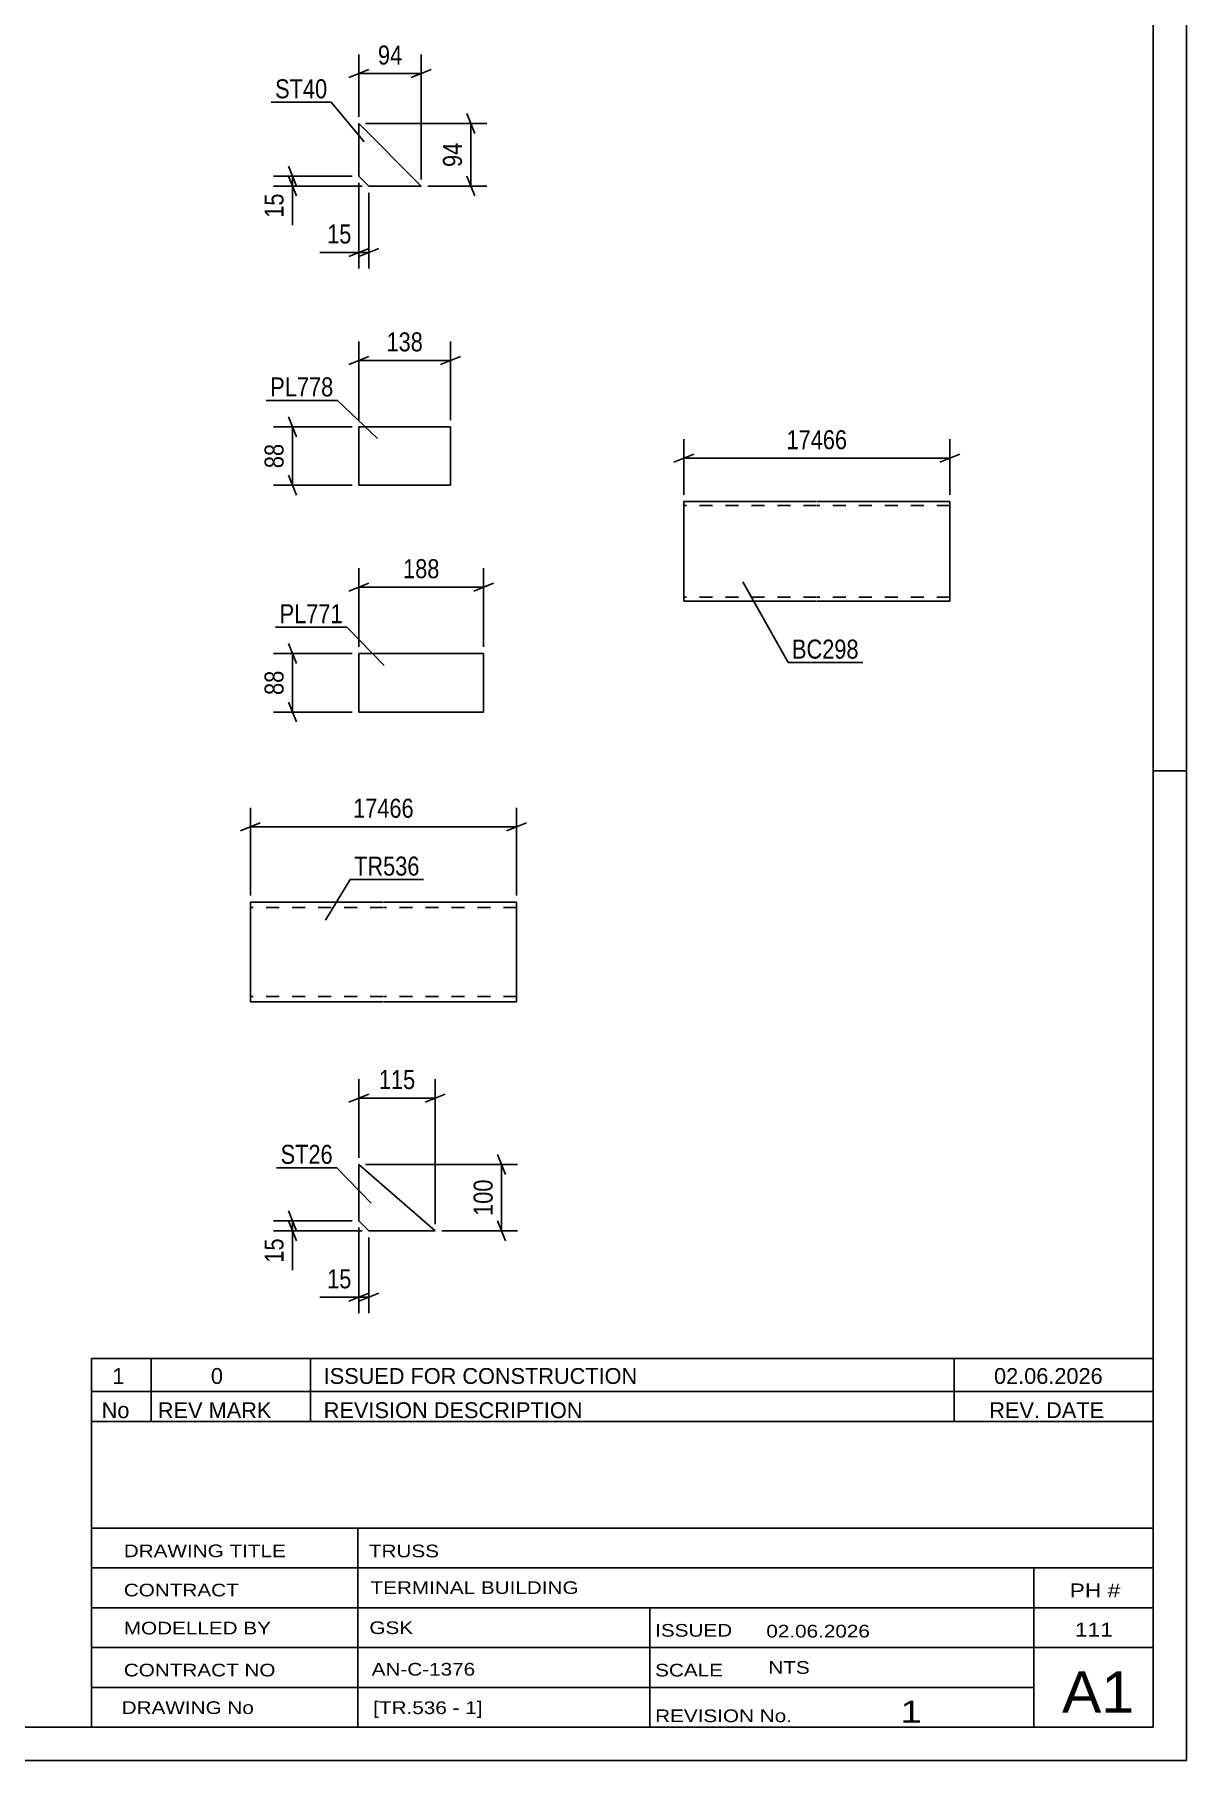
# Model space of a CAD drawing. Header units: millimetres. Extents: x 0 to 594, y 0 to 420.
# Drawn here: x 420.4 to 594, y 0 to 259.9 of the extents above; entities that cross this region are included whole.
import ezdxf

# ---------------------------------------------------------------- set-up
doc = ezdxf.new("R2010")
doc.units = ezdxf.units.MM
doc.linetypes.add('DXK_LINE_DOT2', pattern=[3.9198, 1.9599, -1.9599])
doc.styles.add('Arial Narrow', font='ARIALN.TTF', dxfattribs={"height": 0.2})

# ---------------------------------------------------------------- blocks, each defined once
blk = doc.blocks.new('Unknown-570389277-1132')
at = {"color": 5, "linetype": 'Continuous'}
for p, q in [((594, 0), (594, 420)), ((589, 5), (589, 415)), ((594, 149), (589, 149)), ((5, 5), (589, 5)), ((0, 0), (594, 0))]:
    blk.add_line(p, q, dxfattribs=at)
blk = doc.blocks.new('Part-570389277-10055 - 10039')
at = {"color": 2, "linetype": 'Continuous'}
for p, q in [((469.3, 246.47), (469.3, 238.57)), ((478.7, 237.07), (469.3, 246.47)), ((469.3, 238.57), (470.8, 237.07)), ((470.8, 237.07), (478.7, 237.07))]:
    blk.add_line(p, q, dxfattribs=at)
blk = doc.blocks.new('Part-570389277-10114 - 10098')
at = {"color": 2, "linetype": 'Continuous'}
for p, q in [((469.3, 200.82), (469.3, 192.02)), ((469.3, 200.82), (483.1, 200.82)), ((483.1, 200.82), (483.1, 192.02)), ((469.3, 192.02), (483.1, 192.02))]:
    blk.add_line(p, q, dxfattribs=at)
blk = doc.blocks.new('Part-570389277-10157 - 10141')
at = {"color": 2, "linetype": 'Continuous'}
for p, q in [((469.3, 166.67), (469.3, 157.87)), ((469.3, 166.67), (488.1, 166.67)), ((488.1, 166.67), (488.1, 157.87)), ((469.3, 157.87), (488.1, 157.87))]:
    blk.add_line(p, q, dxfattribs=at)
blk = doc.blocks.new('Part-570389277-10202 - 10184')
at = {"color": 2, "linetype": 'Continuous'}
for p, q in [((452.95, 127.63), (452.95, 129.23)), ((452.95, 129.23), (472.95, 129.23)), ((452.95, 127.63), (452.95, 115.83)), ((473.05, 129.23), (493.05, 129.23)), ((493.05, 129.23), (493.05, 127.63)), ((493.05, 127.63), (493.05, 115.83)), ((452.95, 114.23), (452.95, 115.83)), ((493.05, 114.23), (493.05, 115.83)), ((472.95, 114.23), (452.95, 114.23)), ((493.05, 114.23), (473.05, 114.23))]:
    blk.add_line(p, q, dxfattribs=at)
at = {"color": 7, "linetype": 'DXK_LINE_DOT2'}
for p, q in [((472.95, 128.43), (452.95, 128.43)), ((493.05, 128.43), (473.05, 128.43)), ((493.05, 127.63), (493.05, 129.11)), ((452.95, 115.03), (452.95, 115.09)), ((452.95, 115.03), (452.95, 115.09)), ((472.95, 115.03), (452.95, 115.03)), ((493.05, 115.03), (473.05, 115.03)), ((493.05, 115.09), (493.05, 115.52)), ((493.05, 115.03), (493.05, 115.09))]:
    blk.add_line(p, q, dxfattribs=at)
blk = doc.blocks.new('Part-570389277-10235 - 10219')
at = {"color": 2, "linetype": 'Continuous'}
for p, q in [((480.8, 79.74), (469.3, 89.74)), ((469.3, 89.74), (469.3, 81.24)), ((469.3, 81.24), (470.8, 79.74)), ((470.8, 79.74), (480.8, 79.74))]:
    blk.add_line(p, q, dxfattribs=at)
blk = doc.blocks.new('Part-570389277-8633 - 8615')
at = {"color": 2, "linetype": 'Continuous'}
for p, q in [((518.25, 188.38), (518.25, 189.58)), ((518.25, 189.58), (538.25, 189.58)), ((518.25, 188.38), (518.25, 175.78)), ((538.35, 189.58), (558.35, 189.58)), ((558.35, 189.58), (558.35, 189.49)), ((558.35, 189.49), (558.35, 188.38)), ((558.35, 188.38), (558.35, 175.78)), ((518.25, 174.67), (518.25, 175.78)), ((518.25, 174.58), (518.25, 174.67)), ((538.25, 174.58), (518.25, 174.58)), ((558.35, 174.58), (538.35, 174.58)), ((558.35, 175.78), (558.35, 174.58))]:
    blk.add_line(p, q, dxfattribs=at)
at = {"color": 7, "linetype": 'DXK_LINE_DOT2'}
for p, q in [((538.25, 188.98), (518.25, 188.98)), ((518.25, 188.84), (518.25, 188.38)), ((558.35, 188.98), (538.35, 188.98)), ((558.35, 189.58), (558.35, 189.58)), ((558.35, 188.38), (558.35, 189.23)), ((518.25, 174.93), (518.25, 175.78)), ((518.25, 175.18), (518.25, 175.23)), ((518.25, 175.18), (518.25, 175.23)), ((538.25, 175.18), (518.25, 175.18)), ((518.25, 174.58), (518.25, 174.58)), ((558.35, 175.18), (538.35, 175.18)), ((558.35, 175.18), (558.35, 175.78)), ((558.35, 175.23), (558.35, 175.18)), ((558.35, 174.58), (558.35, 174.67))]:
    blk.add_line(p, q, dxfattribs=at)
blk = doc.blocks.new('StraightDimension-570389277-10057 - 10039')
at = {"color": 7, "linetype": 'Continuous'}
for p, q in [((485.58, 247.97), (486.78, 244.97)), ((470.3, 246.47), (488.58, 246.47)), ((486.18, 237.07), (486.18, 246.47)), ((479.7, 237.07), (488.58, 237.07)), ((486.78, 235.57), (485.58, 238.57))]:
    blk.add_line(p, q, dxfattribs=at)
at = {"color": 0}
blk.add_wipeout([(485.43, 244.19), (481.23, 244.19), (481.23, 239.34), (485.43, 239.34)], dxfattribs=at)
at = {"color": 3, "style": 'Arial Narrow'}
blk.add_text('94', height=2.863, rotation=90.0002, dxfattribs=at).set_placement((484.83, 239.94))
blk = doc.blocks.new('StraightDimension-570389277-10075 - 10039')
at = {"color": 7, "linetype": 'Continuous'}
for p, q in [((469.3, 247.47), (469.3, 256.86)), ((478.7, 238.07), (478.7, 256.86)), ((467.8, 253.41), (470.8, 254.61)), ((469.3, 254.01), (478.7, 254.01)), ((480.2, 254.61), (477.2, 253.41))]:
    blk.add_line(p, q, dxfattribs=at)
at = {"color": 0}
blk.add_wipeout([(476.43, 254.76), (476.43, 258.96), (471.57, 258.96), (471.57, 254.76)], dxfattribs=at)
at = {"color": 3, "style": 'Arial Narrow'}
blk.add_text('94', height=2.863, dxfattribs=at).set_placement((472.17, 255.36))
blk = doc.blocks.new('StraightDimension-570389277-10064 - 10039')
at = {"color": 7, "linetype": 'Continuous'}
for p, q in [((458.7, 240.07), (459.9, 237.07)), ((468.3, 238.57), (456.45, 238.57)), ((469.8, 237.07), (456.45, 237.07)), ((459.9, 235.57), (458.7, 238.57)), ((459.3, 237.07), (459.3, 238.57))]:
    blk.add_line(p, q, dxfattribs=at)
at = {"color": 0}
blk.add_wipeout([(458.55, 236.54), (454.35, 236.54), (454.35, 231.69), (458.55, 231.69)], dxfattribs=at)
at = {"color": 7, "linetype": 'Continuous'}
blk.add_line((459.3, 237.07), (459.3, 231.16), dxfattribs=at)
blk.add_line((459.3, 237.07), (459.3, 231.16), dxfattribs=at)
at = {"color": 3, "style": 'Arial Narrow'}
blk.add_text('15', height=2.863, rotation=90.0002, dxfattribs=at).set_placement((457.95, 232.29))
blk = doc.blocks.new('StraightDimension-570389277-10084 - 10039')
at = {"color": 7, "linetype": 'Continuous'}
for p, q in [((469.3, 237.57), (469.3, 224.67)), ((470.8, 236.07), (470.8, 224.67)), ((467.8, 226.47), (470.8, 227.67)), ((472.3, 227.67), (469.3, 226.47)), ((469.3, 227.07), (470.8, 227.07))]:
    blk.add_line(p, q, dxfattribs=at)
at = {"color": 0}
blk.add_wipeout([(468.78, 227.82), (468.78, 232.02), (463.92, 232.02), (463.92, 227.82)], dxfattribs=at)
at = {"color": 7, "linetype": 'Continuous'}
blk.add_line((469.3, 227.07), (463.4, 227.07), dxfattribs=at)
blk.add_line((469.3, 227.07), (463.4, 227.07), dxfattribs=at)
at = {"color": 3, "style": 'Arial Narrow'}
blk.add_text('15', height=2.863, dxfattribs=at).set_placement((464.52, 228.42))
blk = doc.blocks.new('StraightDimension-570389277-10127 - 10098')
at = {"color": 7, "linetype": 'Continuous'}
for p, q in [((468.3, 200.82), (456.45, 200.82)), ((458.7, 202.32), (459.9, 199.32)), ((459.3, 192.02), (459.3, 200.82)), ((459.9, 190.52), (458.7, 193.52)), ((468.3, 192.02), (456.45, 192.02))]:
    blk.add_line(p, q, dxfattribs=at)
at = {"color": 0}
blk.add_wipeout([(458.55, 198.84), (454.35, 198.84), (454.35, 193.99), (458.55, 193.99)], dxfattribs=at)
at = {"color": 3, "style": 'Arial Narrow'}
blk.add_text('88', height=2.863, rotation=90.0002, dxfattribs=at).set_placement((457.95, 194.59))
blk = doc.blocks.new('StraightDimension-570389277-10116 - 10098')
at = {"color": 7, "linetype": 'Continuous'}
for p, q in [((469.3, 201.82), (469.3, 213.67)), ((483.1, 201.82), (483.1, 213.67)), ((470.8, 211.42), (467.8, 210.22)), ((469.3, 210.82), (483.1, 210.82)), ((481.6, 210.22), (484.6, 211.42))]:
    blk.add_line(p, q, dxfattribs=at)
at = {"color": 0}
blk.add_wipeout([(479.54, 211.57), (479.54, 215.77), (472.86, 215.77), (472.86, 211.57)], dxfattribs=at)
at = {"color": 3, "style": 'Arial Narrow'}
blk.add_text('138', height=2.863, dxfattribs=at).set_placement((473.46, 212.17))
blk = doc.blocks.new('StraightDimension-570389277-10159 - 10141')
at = {"color": 7, "linetype": 'Continuous'}
for p, q in [((469.3, 167.67), (469.3, 179.52)), ((488.1, 167.67), (488.1, 179.52)), ((470.8, 177.27), (467.8, 176.07)), ((486.6, 176.07), (489.6, 177.27)), ((469.3, 176.67), (488.1, 176.67))]:
    blk.add_line(p, q, dxfattribs=at)
at = {"color": 0}
blk.add_wipeout([(482.04, 177.42), (482.04, 181.62), (475.36, 181.62), (475.36, 177.42)], dxfattribs=at)
at = {"color": 3, "style": 'Arial Narrow'}
blk.add_text('188', height=2.863, dxfattribs=at).set_placement((475.96, 178.02))
blk = doc.blocks.new('StraightDimension-570389277-10170 - 10141')
at = {"color": 7, "linetype": 'Continuous'}
for p, q in [((468.3, 166.67), (456.45, 166.67)), ((458.7, 168.17), (459.9, 165.17)), ((459.3, 157.87), (459.3, 166.67)), ((459.9, 156.37), (458.7, 159.37)), ((468.3, 157.87), (456.45, 157.87))]:
    blk.add_line(p, q, dxfattribs=at)
at = {"color": 0}
blk.add_wipeout([(458.55, 164.69), (454.35, 164.69), (454.35, 159.84), (458.55, 159.84)], dxfattribs=at)
at = {"color": 3, "style": 'Arial Narrow'}
blk.add_text('88', height=2.863, rotation=90.0002, dxfattribs=at).set_placement((457.95, 160.44))
blk = doc.blocks.new('StraightDimension-570389277-10205 - 10184')
at = {"color": 7, "linetype": 'Continuous'}
for p, q in [((452.95, 130.23), (452.95, 143.45)), ((493.05, 130.23), (493.05, 143.45)), ((454.45, 141.2), (451.45, 140)), ((452.95, 140.6), (493.05, 140.6)), ((491.55, 140), (494.55, 141.2))]:
    blk.add_line(p, q, dxfattribs=at)
at = {"color": 0}
blk.add_wipeout([(478.17, 141.35), (478.17, 145.55), (467.83, 145.55), (467.83, 141.35)], dxfattribs=at)
at = {"color": 3, "style": 'Arial Narrow'}
blk.add_text('17466', height=2.863, dxfattribs=at).set_placement((468.43, 141.95))
blk = doc.blocks.new('StraightDimension-570389277-10246 - 10219')
at = {"color": 7, "linetype": 'Continuous'}
for p, q in [((468.3, 81.24), (456.45, 81.24)), ((458.7, 82.74), (459.9, 79.74)), ((459.9, 78.24), (458.7, 81.24)), ((459.3, 79.74), (459.3, 81.24)), ((469.8, 79.74), (456.45, 79.74))]:
    blk.add_line(p, q, dxfattribs=at)
at = {"color": 0}
blk.add_wipeout([(458.55, 79.22), (454.35, 79.22), (454.35, 74.36), (458.55, 74.36)], dxfattribs=at)
at = {"color": 7, "linetype": 'Continuous'}
blk.add_line((459.3, 79.74), (459.3, 73.84), dxfattribs=at)
blk.add_line((459.3, 79.74), (459.3, 73.84), dxfattribs=at)
at = {"color": 3, "style": 'Arial Narrow'}
blk.add_text('15', height=2.863, rotation=90.0002, dxfattribs=at).set_placement((457.95, 74.96))
blk = doc.blocks.new('StraightDimension-570389277-10264 - 10219')
at = {"color": 7, "linetype": 'Continuous'}
for p, q in [((469.3, 80.24), (469.3, 67.34)), ((470.8, 78.74), (470.8, 67.34)), ((467.8, 69.14), (470.8, 70.34)), ((472.3, 70.34), (469.3, 69.14)), ((469.3, 69.74), (470.8, 69.74))]:
    blk.add_line(p, q, dxfattribs=at)
at = {"color": 0}
blk.add_wipeout([(468.78, 70.49), (468.78, 74.69), (463.92, 74.69), (463.92, 70.49)], dxfattribs=at)
at = {"color": 7, "linetype": 'Continuous'}
blk.add_line((469.3, 69.74), (463.4, 69.74), dxfattribs=at)
blk.add_line((469.3, 69.74), (463.4, 69.74), dxfattribs=at)
at = {"color": 3, "style": 'Arial Narrow'}
blk.add_text('15', height=2.863, dxfattribs=at).set_placement((464.52, 71.09))
blk = doc.blocks.new('StraightDimension-570389277-10237 - 10219')
at = {"color": 7, "linetype": 'Continuous'}
for p, q in [((490.2, 91.24), (491.4, 88.24)), ((470.3, 89.74), (493.2, 89.74)), ((490.8, 79.74), (490.8, 89.74)), ((491.4, 78.24), (490.2, 81.24)), ((481.8, 79.74), (493.2, 79.74))]:
    blk.add_line(p, q, dxfattribs=at)
at = {"color": 0}
blk.add_wipeout([(490.05, 88.09), (485.85, 88.09), (485.85, 81.4), (490.05, 81.4)], dxfattribs=at)
at = {"color": 3, "style": 'Arial Narrow'}
blk.add_text('100', height=2.863, rotation=90.0002, dxfattribs=at).set_placement((489.45, 82))
blk = doc.blocks.new('StraightDimension-570389277-10257 - 10219')
at = {"color": 7, "linetype": 'Continuous'}
for p, q in [((469.3, 90.74), (469.3, 102.59)), ((480.8, 80.74), (480.8, 102.59)), ((467.8, 99.14), (470.8, 100.34)), ((469.3, 99.74), (480.8, 99.74)), ((482.3, 100.34), (479.3, 99.14))]:
    blk.add_line(p, q, dxfattribs=at)
at = {"color": 0}
blk.add_wipeout([(478.39, 100.49), (478.39, 104.69), (471.71, 104.69), (471.71, 100.49)], dxfattribs=at)
at = {"color": 3, "style": 'Arial Narrow'}
blk.add_text('115', height=2.863, dxfattribs=at).set_placement((472.31, 101.09))
blk = doc.blocks.new('StraightDimension-570389277-8636 - 8615')
at = {"color": 7, "linetype": 'Continuous'}
for p, q in [((518.25, 190.58), (518.25, 198.94)), ((558.35, 190.58), (558.35, 198.94)), ((519.75, 196.69), (516.75, 195.49)), ((518.25, 196.09), (558.35, 196.09)), ((556.85, 195.49), (559.85, 196.69))]:
    blk.add_line(p, q, dxfattribs=at)
at = {"color": 0}
blk.add_wipeout([(543.48, 196.84), (543.48, 201.04), (533.13, 201.04), (533.13, 196.84)], dxfattribs=at)
at = {"color": 3, "style": 'Arial Narrow'}
blk.add_text('17466', height=2.863, dxfattribs=at).set_placement((533.73, 197.44))
blk = doc.blocks.new('Unknown-570389277-20148')
at = {"color": 7, "linetype": 'Continuous'}
for p, q in [((429, 51.05), (429, 5)), ((429, 51.05), (589, 51.05)), ((589, 51), (589, 5)), ((429, 35), (589, 35)), ((469.14, 35), (469.14, 5)), ((429, 29), (589, 29)), ((571, 5.05), (571, 29.05)), ((429, 23), (589, 23)), ((513.14, 23), (513.14, 5)), ((429, 17), (589, 17)), ((429, 11), (571, 11)), ((429, 5), (589, 5))]:
    blk.add_line(p, q, dxfattribs=at)
at = {"color": 7, "style": 'Arial Narrow'}
for s, height, width, p in [('DRAWING TITLE', 1.9089, 1.425378, (433.88, 30.61)), ('TRUSS', 1.909, 1.425378, (470.81, 30.59)), ('CONTRACT', 1.909, 1.425378, (433.88, 24.71)), ('TERMINAL BUILDING', 1.9089, 1.425378, (471.06, 25.07)), ('MODELLED BY', 1.9089, 1.425378, (433.88, 18.98)), ('GSK', 1.909, 1.425378, (470.88, 19.04)), ('ISSUED', 1.909, 1.425378, (513.94, 18.64)), ('02.06.2026', 1.909, 1.425378, (530.69, 18.52)), ('CONTRACT NO', 1.9089, 1.425378, (433.88, 12.66)), ('AN-C-1376', 1.909, 1.425378, (471.23, 12.78)), ('SCALE', 1.909, 1.425378, (513.94, 12.65)), ('A1', 6.204, 1.25, (575.24, 7.2)), ('DRAWING No', 1.909, 1.425378, (433.56, 7)), ('[TR.536 - 1]', 1.9089, 1.425378, (471.46, 6.99)), ('1', 3.34, 1.5, (550.91, 5.68)), ('REVISION No.', 1.9089, 1.425378, (513.94, 5.77))]:
    blk.add_text(s, height=height, dxfattribs=dict(at, width=width)).set_placement(p)
at = {"color": 7, "linetype": 'Continuous', "style": 'Arial Narrow'}
for s, height, width, p in [('PH #', 2.1, 1.42538, (576.4, 24.55)), ('111', 2.1, 1.42538, (577.19, 18.65)), ('NTS', 1.909, 1.425378, (531, 13.05))]:
    blk.add_text(s, height=height, dxfattribs=dict(at, width=width)).set_placement(p)
blk = doc.blocks.new('Unknown-570389277-20149')
at = {"color": 7, "linetype": 'Continuous'}
for p, q in [((429, 60.55), (589, 60.55)), ((589, 60.55), (429, 60.55)), ((429, 60.55), (429, 55.55)), ((438, 60.55), (438, 55.55)), ((462, 60.55), (462, 55.55)), ((559, 60.55), (559, 55.55)), ((589, 60.55), (589, 55.55)), ((429, 55.55), (589, 55.55)), ((429, 55.55), (429, 51.05)), ((429, 55.55), (589, 55.55)), ((438, 55.55), (438, 51.05)), ((462, 55.55), (462, 51.05)), ((559, 55.55), (559, 51.05)), ((589, 55.55), (589, 51.05)), ((589, 51.05), (429, 51.05))]:
    blk.add_line(p, q, dxfattribs=at)
at = {"color": 7, "linetype": 'Continuous', "style": 'Arial Narrow'}
for s, height, width, p in [('1', 2.39, 1.196471, (432.16, 56.7)), ('0', 2.39, 1.196471, (447, 56.7)), ('ISSUED FOR CONSTRUCTION', 2.3861, 1.196471, (464, 56.7)), ('02.06.2026', 2.386, 1.196471, (565, 56.7)), ('No', 2.386, 1.2, (430.54, 51.55)), ('REV MARK', 2.386, 1.2, (439, 51.55)), ('REVISION DESCRIPTION', 2.3861, 1.2, (464, 51.55)), ('REV. DATE', 2.386, 1.2, (564.28, 51.55))]:
    blk.add_text(s, height=height, dxfattribs=dict(at, width=width)).set_placement(p)
blk = doc.blocks.new('Mark-570389277-10051 - 10039')
at = {"color": 0}
blk.add_wipeout([(464.53, 250.28), (464.53, 253.28), (456.68, 253.28), (456.68, 250.28)], dxfattribs=at)
blk.add_wipeout([(464.53, 250.28), (464.53, 253.28), (456.68, 253.28), (456.68, 250.28)], dxfattribs=at)
at = {"color": 30, "linetype": 'Continuous'}
for p in [(456.08, 249.68), (470.11, 243.73)]:
    blk.add_line(p, (465.13, 249.68), dxfattribs=at)
at = {"color": 3, "style": 'Arial Narrow'}
blk.add_text('ST40', height=2.863, dxfattribs=at).set_placement((456.68, 250.28))
blk = doc.blocks.new('Mark-570389277-10110 - 10098')
at = {"color": 0}
blk.add_wipeout([(465.46, 205.39), (465.46, 208.39), (455.95, 208.39), (455.95, 205.39)], dxfattribs=at)
blk.add_wipeout([(465.46, 205.39), (465.46, 208.39), (455.95, 208.39), (455.95, 205.39)], dxfattribs=at)
at = {"color": 30, "linetype": 'Continuous'}
for p in [(455.35, 204.79), (472.09, 199.03)]:
    blk.add_line(p, (466.06, 204.79), dxfattribs=at)
at = {"color": 3, "style": 'Arial Narrow'}
blk.add_text('PL778', height=2.863, dxfattribs=at).set_placement((455.95, 205.39))
blk = doc.blocks.new('Mark-570389277-10153 - 10141')
at = {"color": 0}
blk.add_wipeout([(466.86, 171.24), (466.86, 174.24), (457.36, 174.24), (457.36, 171.24)], dxfattribs=at)
blk.add_wipeout([(466.86, 171.24), (466.86, 174.24), (457.36, 174.24), (457.36, 171.24)], dxfattribs=at)
at = {"color": 30, "linetype": 'Continuous'}
for p in [(456.76, 170.64), (473.09, 164.88)]:
    blk.add_line(p, (467.46, 170.64), dxfattribs=at)
at = {"color": 3, "style": 'Arial Narrow'}
blk.add_text('PL771', height=2.863, dxfattribs=at).set_placement((457.36, 171.24))
blk = doc.blocks.new('Mark-570389277-10198 - 10184')
at = {"color": 0}
blk.add_wipeout([(478.45, 133.24), (478.45, 136.24), (468.58, 136.24), (468.58, 133.24)], dxfattribs=at)
blk.add_wipeout([(478.45, 133.24), (478.45, 136.24), (468.58, 136.24), (468.58, 133.24)], dxfattribs=at)
at = {"color": 30, "linetype": 'Continuous'}
for p, q in [((464.29, 126.54), (467.98, 132.64)), ((467.98, 132.64), (479.05, 132.64))]:
    blk.add_line(p, q, dxfattribs=at)
at = {"color": 3, "style": 'Arial Narrow'}
blk.add_text('TR536', height=2.863, dxfattribs=at).set_placement((468.58, 133.24))
blk = doc.blocks.new('Mark-570389277-10231 - 10219')
at = {"color": 0}
blk.add_wipeout([(465.37, 89.84), (465.37, 92.84), (457.51, 92.84), (457.51, 89.84)], dxfattribs=at)
blk.add_wipeout([(465.37, 89.84), (465.37, 92.84), (457.51, 92.84), (457.51, 89.84)], dxfattribs=at)
at = {"color": 30, "linetype": 'Continuous'}
for p in [(456.91, 89.24), (471.17, 83.94)]:
    blk.add_line(p, (465.97, 89.24), dxfattribs=at)
at = {"color": 3, "style": 'Arial Narrow'}
blk.add_text('ST26', height=2.863, dxfattribs=at).set_placement((457.51, 89.84))
blk = doc.blocks.new('Mark-570389277-8629 - 8615')
at = {"color": 0}
blk.add_wipeout([(544.61, 165.91), (544.61, 168.91), (534.56, 168.91), (534.56, 165.91)], dxfattribs=at)
blk.add_wipeout([(544.61, 165.91), (544.61, 168.91), (534.56, 168.91), (534.56, 165.91)], dxfattribs=at)
at = {"color": 30, "linetype": 'Continuous'}
for p, q in [((527.15, 177.49), (533.96, 165.31)), ((533.96, 165.31), (545.21, 165.31))]:
    blk.add_line(p, q, dxfattribs=at)
at = {"color": 3, "style": 'Arial Narrow'}
blk.add_text('BC298', height=2.863, dxfattribs=at).set_placement((534.56, 165.91))

msp = doc.modelspace()

# ---------------------------------------------------------------- block references
for name in ['Unknown-570389277-1132', 'Part-570389277-10055 - 10039', 'Part-570389277-10114 - 10098', 'Part-570389277-8633 - 8615', 'Part-570389277-10157 - 10141', 'Part-570389277-10202 - 10184', 'Part-570389277-10235 - 10219', 'Unknown-570389277-20149', 'Unknown-570389277-20148']:
    msp.add_blockref(name, (0, 0))

# ---------------------------------------------------------------- next in the draw order: block references
for name in ['StraightDimension-570389277-10057 - 10039', 'StraightDimension-570389277-10127 - 10098', 'StraightDimension-570389277-8636 - 8615', 'StraightDimension-570389277-10159 - 10141', 'Mark-570389277-8629 - 8615', 'StraightDimension-570389277-10205 - 10184', 'StraightDimension-570389277-10246 - 10219']:
    msp.add_blockref(name, (0, 0))

# ---------------------------------------------------------------- next in the draw order: block references
for name in ['StraightDimension-570389277-10075 - 10039', 'StraightDimension-570389277-10116 - 10098', 'StraightDimension-570389277-10170 - 10141', 'Mark-570389277-10198 - 10184', 'StraightDimension-570389277-10264 - 10219']:
    msp.add_blockref(name, (0, 0))

# ---------------------------------------------------------------- next in the draw order: block references
for name in ['Mark-570389277-10051 - 10039', 'StraightDimension-570389277-10064 - 10039', 'Mark-570389277-10110 - 10098', 'Mark-570389277-10153 - 10141', 'StraightDimension-570389277-10237 - 10219']:
    msp.add_blockref(name, (0, 0))

# ---------------------------------------------------------------- next in the draw order: block references
for name in ['StraightDimension-570389277-10084 - 10039', 'StraightDimension-570389277-10257 - 10219']:
    msp.add_blockref(name, (0, 0))

# ---------------------------------------------------------------- next in the draw order: block references
msp.add_blockref('Mark-570389277-10231 - 10219', (0, 0))

doc.saveas('drawing.dxf')
